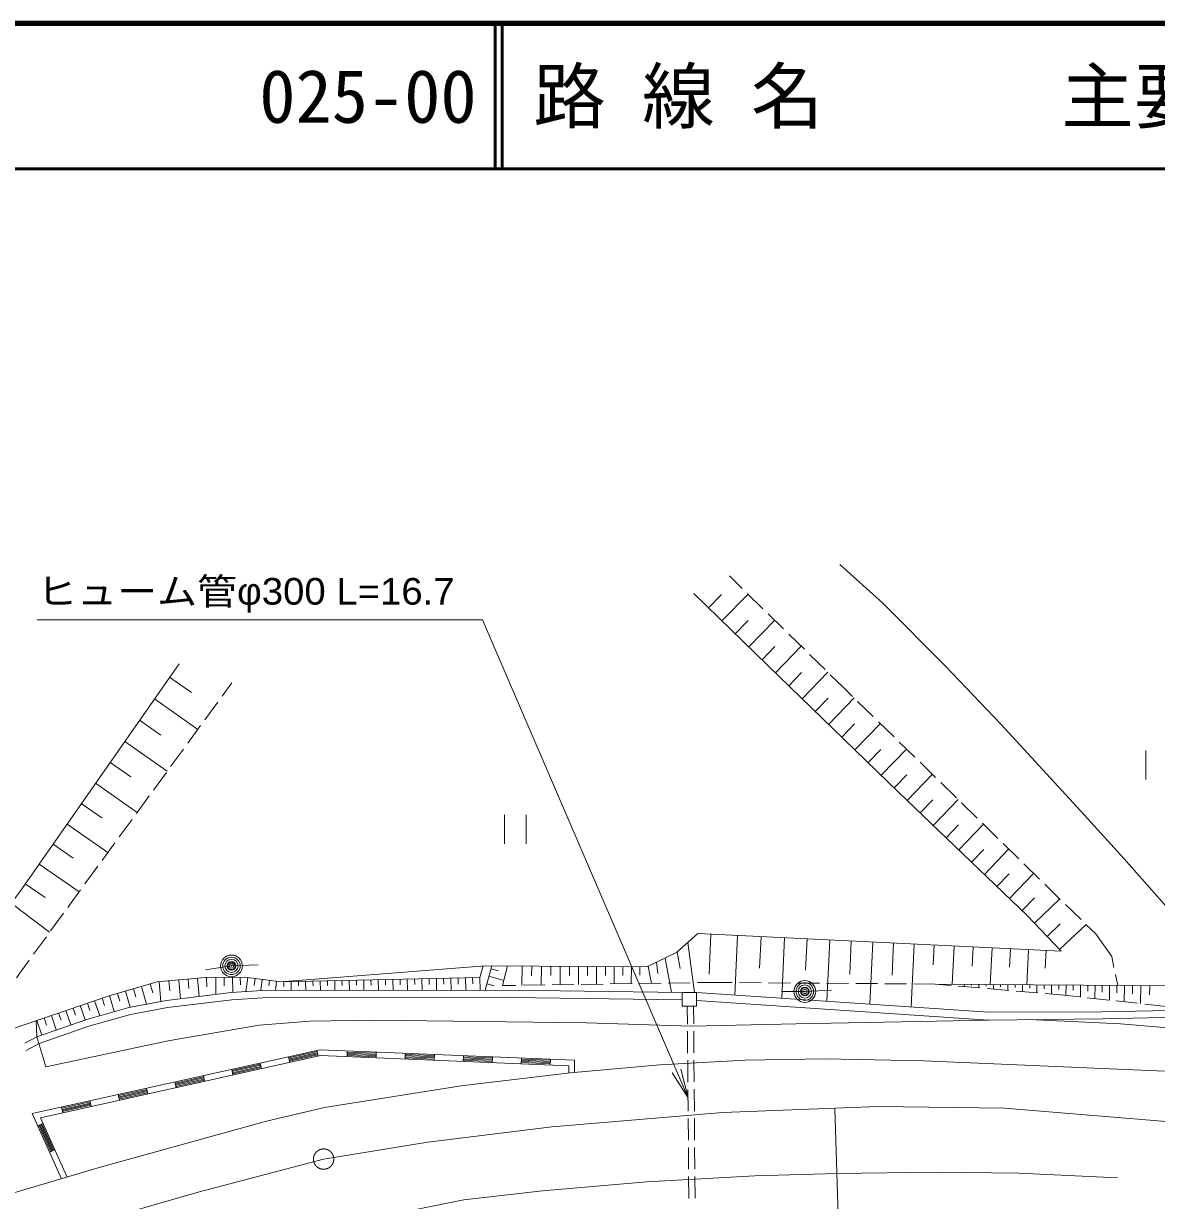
# Model space of a CAD drawing. Units: millimetres, scale not verified. Extents: x 40000 to 680000, y 20000 to 380000.
# Drawn here: x 145290 to 223289, y 298998 to 380000 of the extents above; entities that cross this region are included whole.
import ezdxf
from ezdxf.enums import TextEntityAlignment as Align

# ---------------------------------------------------------------- set-up
doc = ezdxf.new("R2010")
doc.units = ezdxf.units.MM
doc.header["$LTSCALE"] = 1000
doc.header["$PDMODE"] = 32
doc.header["$PDSIZE"] = 500
doc.linetypes.add('CHAIN', pattern=[18.5, 12, -1.5, 3.5, -1.5])
for name, color, linetype, lineweight in [('M-BMK', 2, 'CHAIN', 13), ('M-STR-HTXT', 7, 'Continuous', 13), ('M-TTL', 2, 'Continuous', 140), ('M-TTL-LINE', 7, 'Continuous', 50), ('M-WORK', 1, 'Continuous', 13)]:
    doc.layers.add(name, color=color, linetype=linetype, lineweight=lineweight)
doc.layers.add('M-TTL-TXT', color=7, linetype='Continuous')
doc.styles.add('ＭＳ ゴシック', font='')
doc.styles.add('ＭＳ Ｐゴシック', font='')
doc.styles.get('ＭＳ ゴシック').set_extended_font_data('MS Gothic')
doc.styles.get('ＭＳ Ｐゴシック').set_extended_font_data('MS PGothic')

# ---------------------------------------------------------------- blocks, each defined once
blk = doc.blocks.new('open_arrow')
at = {"color": 0, "linetype": 'Continuous', "lineweight": -2}
blk.add_lwpolyline([(7.5, 1.25), (0, 0), (7.5, -1.25)], dxfattribs=at)

msp = doc.modelspace()

# ---------------------------------------------------------------- linework, layer by layer
at = {"layer": 'M-BMK'}
for points in [[(165950, 301845), (173121, 303014), (181651, 304064), (193440, 305057), (204124, 305472), (212820, 305361), (225161, 304340), (244348, 302628), (265195, 300599)], [(75954, 259473), (81556, 263140), (98332, 274220), (105124, 278113), (111087, 281398), (118541, 285208), (128949, 289956), (137314, 293214), (143194, 295257), (149682, 297355), (157302, 299564), (165950, 301845)]]:
    msp.add_lwpolyline(points, dxfattribs=at)
msp.add_circle((165950, 301845), 700, dxfattribs=at)
at = {"layer": 'M-STR-HTXT'}
msp.add_line((202379, 266081), (201150, 305356), dxfattribs=at)
msp.add_lwpolyline([(191037, 306068), (176896, 338956), (146232, 338956)], dxfattribs=at)
at = {"layer": 'M-TTL'}
msp.add_line((680000, 380000), (40000, 380000), dxfattribs=at)
at = {"layer": 'M-TTL-LINE'}
for p, q in [((177750, 380000), (177750, 370000)), ((178250, 380000), (178250, 370000)), ((40000, 370000), (680000, 370000))]:
    msp.add_line(p, q, dxfattribs=at)
at = {"layer": 'M-WORK'}
for p, q in [((194761, 341127), (193885, 341985)), ((192449, 339783), (193347, 340706)), ((193372, 338885), (195168, 340731)), ((196190, 339728), (195118, 340777)), ((194293, 337989), (195189, 338910)), ((195214, 337092), (197006, 338935)), ((197619, 338329), (196547, 339378)), ((199048, 336930), (197977, 337979)), ((196133, 336199), (197026, 337117)), ((197052, 335307), (198835, 337148)), ((200478, 335531), (199406, 336580)), ((198885, 333533), (200659, 335366)), ((155348, 335011), (156845, 333965)), ((159633, 334620), (158961, 333700)), ((197969, 334420), (198856, 335336)), ((201711, 334324), (200835, 335181)), ((202357, 333693), (201711, 334324)), ((154302, 333515), (157295, 331422)), ((158665, 333296), (157780, 332086)), ((199798, 332650), (200680, 333562)), ((200710, 331767), (202475, 333591)), ((203788, 332296), (202715, 333344)), ((153278, 332049), (154743, 331025)), ((157485, 331682), (156600, 330471)), ((201618, 330888), (202496, 331796)), ((202526, 330010), (204283, 331825)), ((205220, 330899), (204146, 331947)), ((152254, 330584), (155185, 328535)), ((206651, 329502), (205577, 330550)), ((156305, 330067), (155419, 328857)), ((203429, 329135), (204304, 330039)), ((204333, 328261), (206082, 330068)), ((222557, 329959), (222557, 327959)), ((151251, 329149), (152686, 328146)), ((208082, 328105), (207009, 329152)), ((155124, 328453), (154239, 327242)), ((205230, 327392), (206099, 328290)), ((206131, 326526), (207860, 328331)), ((150248, 327714), (153118, 325708)), ((209513, 326708), (208440, 327755)), ((153944, 326838), (153059, 325627)), ((207025, 325670), (207881, 326564)), ((207918, 324814), (209630, 326601)), ((149266, 326309), (150671, 325327)), ((210944, 325310), (209871, 326358)), ((148284, 324904), (151094, 322940)), ((152763, 325224), (151878, 324013)), ((178393, 325533), (178393, 323533)), ((179893, 323533), (179893, 325533)), ((208803, 323967), (209650, 324852)), ((209688, 323119), (211383, 324889)), ((212375, 323913), (211302, 324961)), ((147322, 323528), (148698, 322567)), ((151583, 323609), (150698, 322398)), ((213807, 322516), (212733, 323564)), ((210564, 322280), (211403, 323156)), ((211440, 321441), (213118, 323193)), ((146360, 322153), (149112, 320229)), ((150403, 321995), (149517, 320784)), ((215238, 321119), (214164, 322167)), ((145409, 320792), (146770, 319841)), ((212307, 320610), (213139, 321477)), ((213175, 319779), (214837, 321514)), ((216669, 319722), (215595, 320770)), ((149222, 320380), (148337, 319169)), ((144430, 319451), (147084, 317455)), ((214047, 318943), (214883, 319815)), ((214895, 318083), (216646, 319747)), ((218100, 318325), (217027, 319373)), ((148042, 318766), (147157, 317555)), ((215759, 317173), (216668, 318037)), ((216623, 316264), (218442, 317992)), ((219104, 317345), (218458, 317976)), ((146862, 317151), (145976, 315940)), ((191015, 316746), (191476, 313312)), ((192617, 317317), (192484, 314565)), ((194452, 317228), (194254, 313135)), ((196071, 317149), (195966, 314992)), ((197689, 317070), (197488, 312918)), ((199240, 316995), (199137, 314854)), ((200792, 316920), (200588, 312710)), ((202279, 316848), (202169, 314570)), ((203766, 316775), (203559, 312511)), ((220208, 315799), (219104, 317345)), ((190302, 316114), (190503, 314963)), ((205192, 316706), (205085, 314493)), ((206618, 316637), (206408, 312320)), ((207984, 316571), (207918, 315204)), ((209351, 316504), (209224, 313884)), ((210661, 316441), (210598, 315130)), ((211972, 316377), (211850, 313863)), ((213229, 316316), (213168, 315059)), ((214486, 316255), (214368, 313844)), ((215691, 316197), (215632, 314991)), ((145681, 315537), (144796, 314326)), ((177061, 313465), (177521, 315149)), ((178614, 315141), (178270, 313785)), ((179614, 315133), (179604, 313805)), ((180278, 315128), (180273, 314464)), ((180942, 315123), (180932, 313826)), ((181591, 315119), (181586, 314470)), ((182240, 315114), (182230, 313845)), ((182874, 315109), (182869, 314475)), ((183508, 315104), (183499, 313865)), ((184128, 315100), (184123, 314480)), ((188291, 315113), (188524, 313941)), ((188874, 315396), (188965, 314619)), ((189458, 315680), (189905, 313320)), ((220365, 315042), (220208, 315799)), ((157891, 314334), (157900, 313708)), ((158518, 314343), (158534, 313175)), ((159102, 314351), (159110, 313767)), ((159686, 314359), (159700, 313309)), ((160211, 314366), (160218, 313841)), ((160734, 314343), (160604, 313371)), ((174711, 314299), (174729, 313462)), ((175211, 314310), (175220, 313892)), ((175710, 314321), (175730, 313463)), ((176210, 314332), (176220, 313903)), ((176710, 314344), (176730, 313464)), ((177324, 314429), (178362, 314146)), ((177466, 314948), (177985, 314806)), ((184748, 315095), (184739, 313883)), ((185354, 315091), (185349, 314485)), ((185960, 315086), (185951, 313902)), ((186552, 315082), (186547, 314490)), ((187144, 315077), (187135, 313920)), ((187722, 315073), (187718, 314494)), ((220623, 313796), (220466, 314553)), ((152858, 313567), (153017, 313015)), ((153410, 313726), (153758, 312514)), ((154015, 313900), (154189, 313294)), ((154626, 314050), (154746, 312696)), ((155302, 314110), (155363, 313433)), ((155979, 314170), (156094, 312883)), ((156623, 314228), (156680, 313584)), ((157267, 314285), (157378, 313037)), ((161229, 314277), (161165, 313791)), ((161725, 314211), (161622, 313440)), ((162221, 314145), (162169, 313759)), ((162716, 314078), (162632, 313449)), ((163214, 314043), (163221, 313726)), ((163713, 314054), (163727, 313450)), ((164213, 314065), (164220, 313763)), ((164713, 314076), (164727, 313451)), ((165213, 314088), (165220, 313775)), ((165713, 314099), (165727, 313452)), ((166213, 314110), (166220, 313787)), ((166713, 314121), (166728, 313453)), ((167213, 314132), (167220, 313798)), ((167712, 314143), (167728, 313454)), ((168212, 314154), (168220, 313810)), ((168712, 314165), (168728, 313456)), ((169212, 314177), (169220, 313822)), ((169712, 314188), (169728, 313457)), ((170212, 314199), (170220, 313833)), ((170712, 314210), (170728, 313458)), ((171212, 314221), (171220, 313845)), ((171711, 314232), (171729, 313459)), ((172211, 314243), (172220, 313857)), ((172711, 314255), (172729, 313460)), ((173211, 314266), (173220, 313868)), ((173711, 314277), (173729, 313461)), ((174211, 314288), (174220, 313880)), ((177184, 313913), (177702, 313772)), ((178270, 313785), (179187, 313799)), ((179687, 313807), (181186, 313829)), ((181686, 313837), (183186, 313860)), ((183686, 313867), (185186, 313890)), ((185686, 313898), (187186, 313921)), ((187686, 313928), (189186, 313951)), ((189685, 313959), (191185, 313981)), ((191685, 313989), (192602, 314003)), ((192602, 314003), (194082, 313992)), ((194582, 313989), (196082, 313978)), ((196582, 313974), (198082, 313964)), ((198582, 313960), (200082, 313949)), ((200582, 313946), (202082, 313935)), ((202582, 313932), (204082, 313921)), ((204582, 313917), (206082, 313907)), ((206582, 313903), (208062, 313892)), ((208062, 313892), (209144, 313799)), ((208062, 313892), (227129, 313746)), ((209642, 313756), (211137, 313627)), ((210062, 313877), (210060, 313720)), ((210562, 313873), (210561, 313795)), ((211062, 313869), (211060, 313634)), ((211562, 313866), (211561, 313748)), ((211635, 313584), (213130, 313455)), ((212062, 313862), (212059, 313548)), ((212562, 313858), (212560, 313701)), ((213062, 313854), (213059, 313461)), ((213562, 313850), (213560, 313654)), ((214062, 313847), (214058, 313375)), ((214562, 313843), (214560, 313607)), ((215062, 313839), (215057, 313289)), ((215562, 313835), (215559, 313560)), ((216062, 313831), (216057, 313203)), ((216562, 313827), (216559, 313513)), ((217061, 313824), (217056, 313108)), ((217561, 313820), (217559, 313462)), ((218061, 313816), (218055, 312999)), ((218561, 313812), (218558, 313404)), ((219061, 313808), (219054, 312890)), ((219561, 313804), (219558, 313345)), ((220061, 313801), (220054, 312780)), ((220571, 313797), (220568, 313287)), ((221082, 313793), (221073, 312669)), ((221643, 313788), (221639, 313227)), ((222205, 313784), (222196, 312546)), ((222824, 313779), (222820, 313160)), ((150182, 312744), (150533, 311715)), ((150697, 312920), (150872, 312405)), ((151212, 313094), (151527, 312000)), ((151759, 313251), (151916, 312704)), ((152306, 313408), (152623, 312305)), ((213628, 313412), (215122, 313283)), ((215620, 313240), (216703, 313147)), ((216703, 313147), (218014, 313004)), ((218511, 312949), (220002, 312786)), ((220499, 312732), (221990, 312569)), ((147704, 311899), (147874, 311400)), ((148203, 312070), (148542, 311077)), ((148699, 312239), (148869, 311742)), ((149196, 312408), (149532, 311421)), ((149689, 312576), (149857, 312083)), ((190997, 311142), (190987, 312366)), ((191428, 311153), (191419, 312367)), ((222487, 312514), (223978, 312351)), ((146200, 311387), (146542, 310382)), ((146702, 311558), (146873, 311056)), ((147205, 311729), (147545, 310731)), ((220818, 311148), (214518, 311444)), ((145378, 309822), (146203, 310264)), ((191013, 309142), (191001, 310642)), ((191444, 309154), (191432, 310653)), ((146367, 309792), (145468, 309313)), ((145890, 304977), (165701, 309370)), ((146457, 304693), (165737, 308968)), ((163529, 308888), (163615, 308497)), ((163546, 308810), (165498, 309243)), ((163563, 308732), (165516, 309165)), ((163581, 308654), (165533, 309087)), ((163598, 308576), (165550, 309009)), ((165568, 308930), (165481, 309321)), ((165701, 309370), (183219, 308654)), ((165737, 308968), (182822, 308270)), ((167578, 309293), (167562, 308893)), ((167565, 308973), (169564, 308892)), ((167569, 309053), (169567, 308972)), ((167572, 309133), (169570, 309052)), ((167575, 309213), (169574, 309132)), ((169560, 308812), (169577, 309211)), ((171575, 309130), (171559, 308730)), ((171562, 308810), (173560, 308728)), ((171565, 308890), (173564, 308808)), ((171569, 308970), (173567, 308888)), ((171572, 309050), (173570, 308968)), ((173557, 308648), (173573, 309048)), ((175572, 308966), (175555, 308567)), ((175559, 308647), (177557, 308565)), ((175562, 308727), (177560, 308645)), ((175565, 308807), (177564, 308725)), ((175569, 308887), (177567, 308805)), ((177554, 308485), (177570, 308885)), ((179568, 308803), (179552, 308404)), ((179562, 308643), (181560, 308562)), ((179565, 308723), (181564, 308642)), ((181550, 308322), (181567, 308722)), ((183219, 308654), (183226, 307802)), ((191029, 307142), (191017, 308642)), ((191460, 307154), (191448, 308654)), ((159623, 308022), (159710, 307632)), ((159641, 307944), (161593, 308377)), ((159658, 307866), (161611, 308299)), ((159675, 307788), (161628, 308221)), ((159693, 307710), (161645, 308143)), ((161663, 308065), (161576, 308455)), ((179555, 308483), (181554, 308402)), ((179559, 308563), (181557, 308482)), ((182822, 308270), (182826, 307798)), ((155718, 307156), (155805, 306766)), ((155736, 307078), (157688, 307511)), ((155753, 307000), (157705, 307433)), ((155770, 306922), (157723, 307355)), ((155788, 306844), (157740, 307277)), ((157757, 307199), (157671, 307589)), ((151813, 306290), (151900, 305900)), ((151830, 306212), (153783, 306645)), ((151848, 306134), (153800, 306567)), ((151865, 306056), (153818, 306489)), ((151882, 305978), (153835, 306411)), ((153852, 306333), (153766, 306723)), ((191044, 305142), (191032, 306642)), ((191475, 305154), (191464, 306654)), ((147908, 305425), (147995, 305034)), ((147925, 305346), (149878, 305779)), ((147943, 305268), (149895, 305701)), ((147960, 305190), (149912, 305623)), ((147977, 305112), (149930, 305545)), ((149947, 305467), (149861, 305857)), ((147905, 300493), (145890, 304977)), ((148270, 300657), (146457, 304693)), ((191060, 303142), (191048, 304642)), ((191491, 303154), (191479, 304654)), ((146631, 304306), (146266, 304142)), ((147159, 302350), (146339, 304175)), ((147232, 302383), (146412, 304207)), ((147305, 302416), (146485, 304240)), ((147377, 302449), (146558, 304273)), ((147086, 302317), (147450, 302481)), ((191076, 301142), (191064, 302642)), ((191507, 301154), (191495, 302654)), ((191091, 299142), (191080, 300642)), ((191523, 299154), (191511, 300654))]:
    msp.add_line(p, q, dxfattribs=at)
for points in [[(201488, 342771), (204457, 340108), (208742, 335796), (212589, 331765), (218074, 325783), (221074, 322507), (223853, 319360), (226025, 316949), (227828, 314832)], [(141467, 309773), (151185, 313086), (154498, 314039), (157806, 314333), (160530, 314370), (163015, 314039), (177076, 315152), (188202, 315069), (190245, 316063), (191708, 317361), (216734, 316146), (214388, 318617), (205526, 327106), (196526, 335816), (191428, 340776)], [(155998, 335941), (145024, 320241), (135651, 307781), (114762, 300037), (91438, 291539), (89046, 291483), (86193, 293398), (78316, 301717)], [(157829, 314865), (159607, 315140), (161455, 315214)], [(176945, 315142), (176715, 314344), (163015, 314039)], [(146203, 310264), (149644, 311460), (152534, 312289), (155129, 312767), (159583, 313301), (161736, 313448), (178871, 313466), (190641, 313310)], [(146367, 309792), (149796, 310983), (152648, 311801), (155204, 312273), (159630, 312803), (161754, 312948), (178868, 312966), (190642, 312810)], [(191623, 313312), (211722, 311963), (219544, 311982), (231075, 312199)], [(191624, 312761), (211723, 311412), (219575, 311500), (231057, 311756)], [(197484, 313375), (199082, 313382), (200908, 313461)], [(146156, 311372), (146203, 310264), (146834, 308198), (155250, 309988), (161517, 311065), (164996, 311341), (169385, 311396), (184045, 311231), (191250, 310982), (198483, 311148), (211723, 311412)], [(220818, 311148), (231732, 310228), (231979, 311440)], [(110887, 295299), (118332, 293116), (136415, 297091), (150495, 301260), (162007, 304462), (166010, 305401), (175425, 306892), (182934, 307775), (189090, 308327), (194971, 308659), (200464, 308742), (207283, 308604), (223848, 307886)], [(220613, 300550), (213822, 300881), (208135, 300936), (201291, 300858), (195638, 300697), (188202, 300274), (181024, 299666), (175613, 299040), (169098, 297734), (161018, 296004), (152036, 293666), (145135, 291550), (138527, 289341), (132233, 286893), (125165, 283801), (120322, 281628), (115558, 279329), (109190, 275979), (102564, 272317), (96767, 268709), (91926, 265562), (83606, 260058), (77265, 255862)]]:
    msp.add_lwpolyline(points, dxfattribs=at)
msp.add_lwpolyline([(190641, 313310), (191623, 313312), (191625, 312367), (190643, 312365)], close=True, dxfattribs=at)
for centre, radius in [((159607, 315140), 750), ((159607, 315140), 600), ((159607, 315140), 450), ((159607, 315140), 300), ((159607, 315140), 150), ((159607, 315140), 20), ((199082, 313382), 750), ((199082, 313382), 600), ((199082, 313382), 450), ((199082, 313382), 300), ((199082, 313382), 150), ((199082, 313382), 20)]:
    msp.add_circle(centre, radius, dxfattribs=at)
for p in [(159607, 315140), (199082, 313382)]:
    msp.add_point(p, dxfattribs=at)

# ---------------------------------------------------------------- block references
at = {"layer": 'M-STR-HTXT', "xscale": 267, "yscale": 267, "rotation": 113.3}
msp.add_blockref('open_arrow', (191037, 306068), dxfattribs=at)

# ---------------------------------------------------------------- texts
at = {"layer": 'M-STR-HTXT', "style": 'ＭＳ Ｐゴシック', "width": 1.1}
msp.add_text('ヒューム管φ300 L=16.7', height=1833, dxfattribs=at).set_placement((146232, 339456), align=Align.BOTTOM_LEFT)
at = {"layer": 'M-TTL-TXT', "style": 'ＭＳ ゴシック'}
for s, p in [('025-00', (161521, 375000)), ('路 線 名', (180380, 375000)), ('主要地方道下関長門線', (216734, 375000))]:
    msp.add_text(s, height=3666, dxfattribs=at).set_placement(p, align=Align.MIDDLE_LEFT)

doc.saveas('drawing.dxf')
